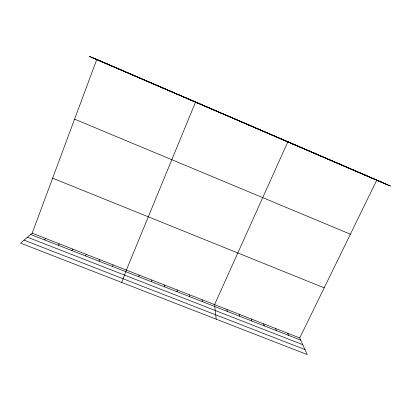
<?xml version="1.0" encoding="UTF-8"?>
<svg xmlns="http://www.w3.org/2000/svg" width="411" height="411" viewBox="0 0 411 411"><rect width="100%" height="100%" fill="white"/><g stroke="black" fill="none" stroke-linecap="round" stroke-linejoin="round"><path stroke-width="0.62" d="M189.666 296.675L189.677 294.867M177.013 291.728L177.141 289.961M164.297 286.75L164.544 285.029M151.52 281.751L151.885 280.071M138.677 276.726L139.159 275.087M32.166 233.191L299.732 337.965L307.212 354.554L20.55 243.101L32.166 233.191L96.806 59.42L89.434 56.446L390.45 186.085L96.806 59.42M121.723 282.434L126.367 270.078L195.6 101.969L195.934 102.313M112.398 266.446L113.123 264.89M299.732 337.965L376.825 180.028M98.953 261.185L99.806 259.675M85.442 255.899L86.423 254.435M71.858 250.587L72.968 249.164M58.203 245.244L59.441 243.867M44.47 239.87L45.842 238.544M153.36 83.803L153.735 83.936M139.108 77.664L139.622 77.859M27.465 237.204L302.768 344.695M24.028 240.137L304.983 349.602M124.769 71.488L125.427 71.745M30.666 234.47L300.703 340.118M110.354 65.282L111.155 65.601M52.629 178.179L324.192 287.854M74.586 119.149L350.388 234.198M93.826 58.218L382.343 182.479M91.648 57.34L386.371 184.272M351.749 169.224L353.28 169.913M364.321 174.639L365.965 175.374M339.111 163.784L340.524 164.415M326.406 158.312L327.701 158.893M313.634 152.81L314.811 153.344M300.795 147.282L301.854 147.76M295.124 145.032L287.89 141.723L214.563 304.613L216.196 319.167M274.918 136.133L275.724 136.509M261.874 130.513L262.557 130.837M248.758 124.867L249.318 125.134M235.575 119.19L236.006 119.401M222.32 113.482L222.628 113.636M287.741 333.27L288.609 335.386M275.699 328.553L276.454 330.629M263.59 323.811L264.242 325.851M251.424 319.049L251.969 321.048M239.197 314.261L239.634 316.223M226.908 309.447L227.232 311.374M202.15 299.753L202.248 301.597"/></g></svg>
